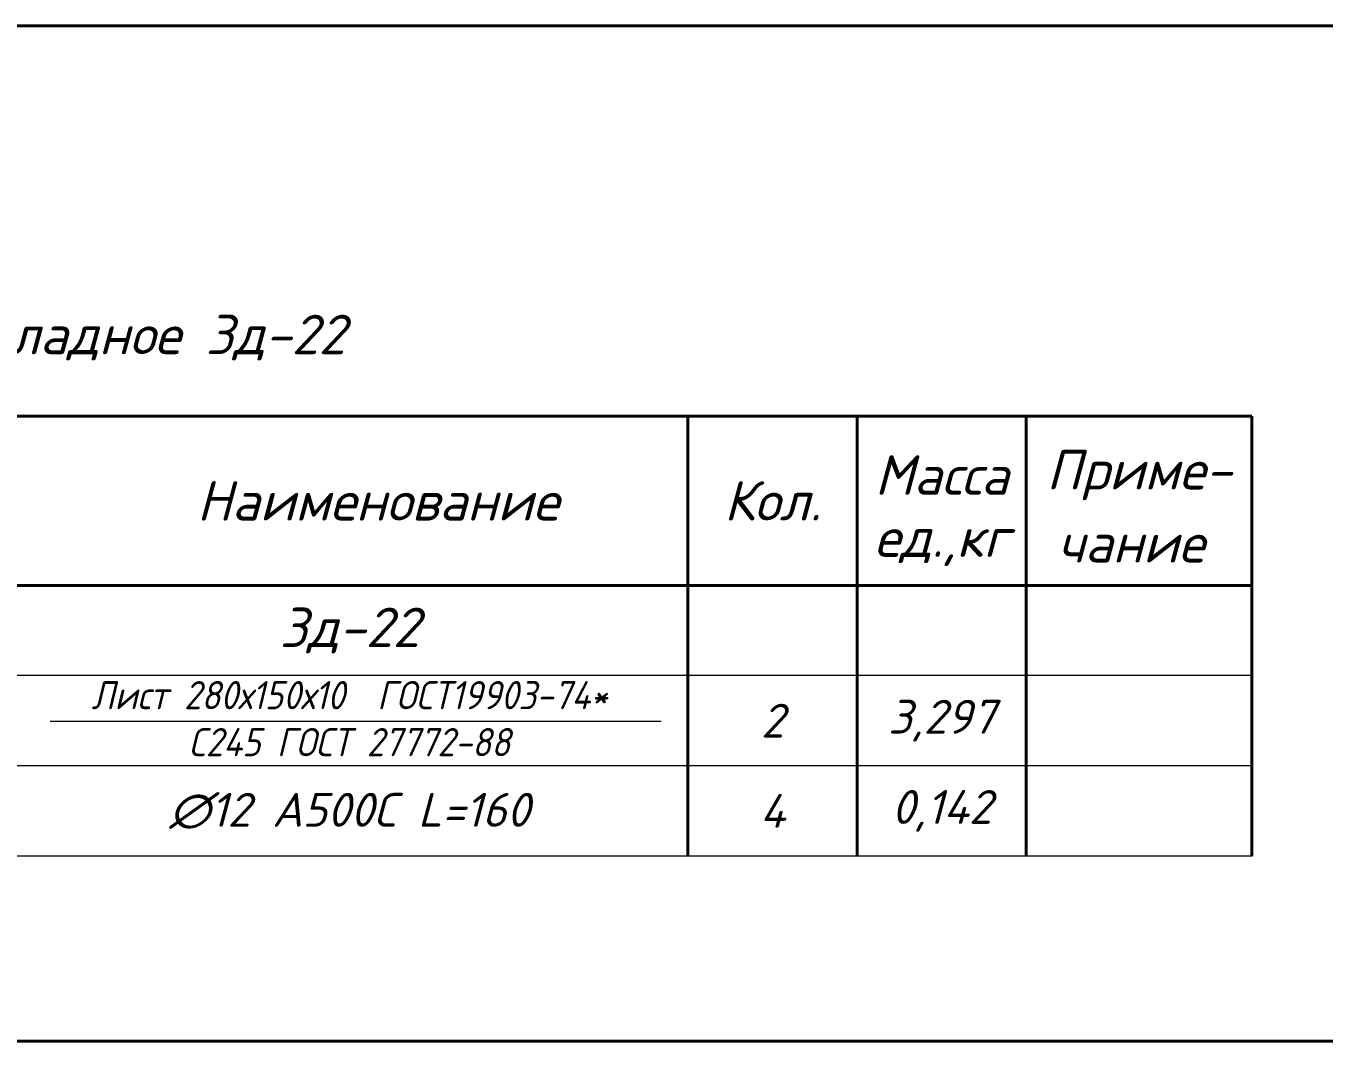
# Model space of a CAD drawing. Header units: millimetres. Extents: x -1807136 to 209800, y 0 to 410608.
# Drawn here: x 28581 to 40090, y 56757 to 65759 of the extents above; entities that cross this region are included whole.
import ezdxf
from ezdxf.enums import TextEntityAlignment as Align

# ---------------------------------------------------------------- set-up
doc = ezdxf.new("R2010")
doc.units = ezdxf.units.MM
doc.layers.get('0').update_dxf_attribs({"lineweight": 5})
doc.layers.add('k_ Рамка', color=252, linetype='Continuous', lineweight=40)
doc.styles.add('STEP PR', font='isocpeui.ttf')

# ---------------------------------------------------------------- blocks, each defined once
blk = doc.blocks.new('*U179')
for p, q in [((-18500, -1500), (0, -1500)), ((-18500, -3000), (-18500, -1500)), ((-17000, -3000), (-17000, -1500)), ((-11000, -3000), (-11000, -1500)), ((-5000, -3000), (-5000, -1500)), ((-3500, -3000), (-3500, -1500)), ((-2000, -3000), (-2000, -1500)), ((0, -1500), (0, -3000)), ((0, -3000), (-18500, -3000)), ((-18500, -5400), (-18500, -3000)), ((-17000, -5400), (-17000, -3000)), ((-11000, -5400), (-11000, -3000)), ((-5000, -5400), (-5000, -3000)), ((-3500, -5400), (-3500, -3000)), ((-2000, -5400), (-2000, -3000)), ((0, -5400), (0, -3000))]:
    blk.add_line(p, q)
at = {"color": 8, "lineweight": 20}
for p, q in [((0, -3800), (-18500, -3800)), ((0, -4600), (-18500, -4600)), ((0, -5400), (-18500, -5400))]:
    blk.add_line(p, q, dxfattribs=at)
at = {"style": 'STEP PR'}
for s, p in [('Приме-', (-1000, -2021)), ('Масса', (-2750, -2021)), ('Поз.', (-17750, -2250)), ('Обозначение', (-14000, -2250)), ('Наименование', (-7750, -2250)), ('Кол.', (-4250, -2250)), ('ед.,кг', (-2750, -2613)), ('чание', (-1073, -2622))]:
    blk.add_text(s, height=350, dxfattribs=at).set_placement(p, align=Align.MIDDLE)
at = {"style": 'STEP PR', "flags": 8}
blk.add_attdef('СПЕЦИФИКАЦИЯ', (-18463, -950), '', height=400, dxfattribs=at)

msp = doc.modelspace()

# ---------------------------------------------------------------- linework, layer by layer
at = {"color": 3, "lineweight": 40}
msp.add_lwpolyline([(18512.50479, 65759.17017), (40931.33635, 65759.17017), (40931.33635, 56757.24038), (18512.50479, 56757.24038)], close=True, dxfattribs=at)
msp.add_lwpolyline([(28796.95683, 59592.94466), (34211.68809, 59592.94466)])

# ---------------------------------------------------------------- block references
at = {"layer": 'k_ Рамка'}
ref = msp.add_blockref('*U179', (39450.03612, 63798.00462), dxfattribs=at)
ref.add_attrib('СПЕЦИФИКАЦИЯ', '    Спецификация.  Изделие закладное Зд-22', (20987.43041, 62848.26942), dxfattribs={"layer": '0', "height": 350, "style": 'STEP PR'})

# ---------------------------------------------------------------- texts
at = {"attachment_point": 5, "style": 'STEP PR'}
for s, insert, char_height, width in [('{\\W0.9;Лист 280х150х10  ГОСТ19903-74*\\PС245 ГОСТ 27772-88}', (31450.03612, 59616.32405), 250, 6000), ('2', (35200.03612, 59598.26597), 300, 1535.1078645), ('3,297', (36700.03612, 59598.26597), 300, 1535.1078645), ('∅12 A500С L=160', (31450.03612, 58798.26597), 300, 6000), ('4', (35200.03612, 58798.26597), 300, 1535.1078645), ('0,142', (36700.03612, 58798.26597), 300, 1535.1078645)]:
    msp.add_mtext(s, dxfattribs=dict(at, insert=insert, char_height=char_height, width=width))
at = {"layer": 'k_ Рамка', "insert": (31450.03612, 60398.00462), "char_height": 350, "width": 6000, "attachment_point": 5, "line_spacing_factor": 0.96, "style": 'STEP PR'}
msp.add_mtext('{\\fISOCPEUR|b1|i1|c204|p34;Зд-22}', dxfattribs=at)

doc.saveas('drawing.dxf')
